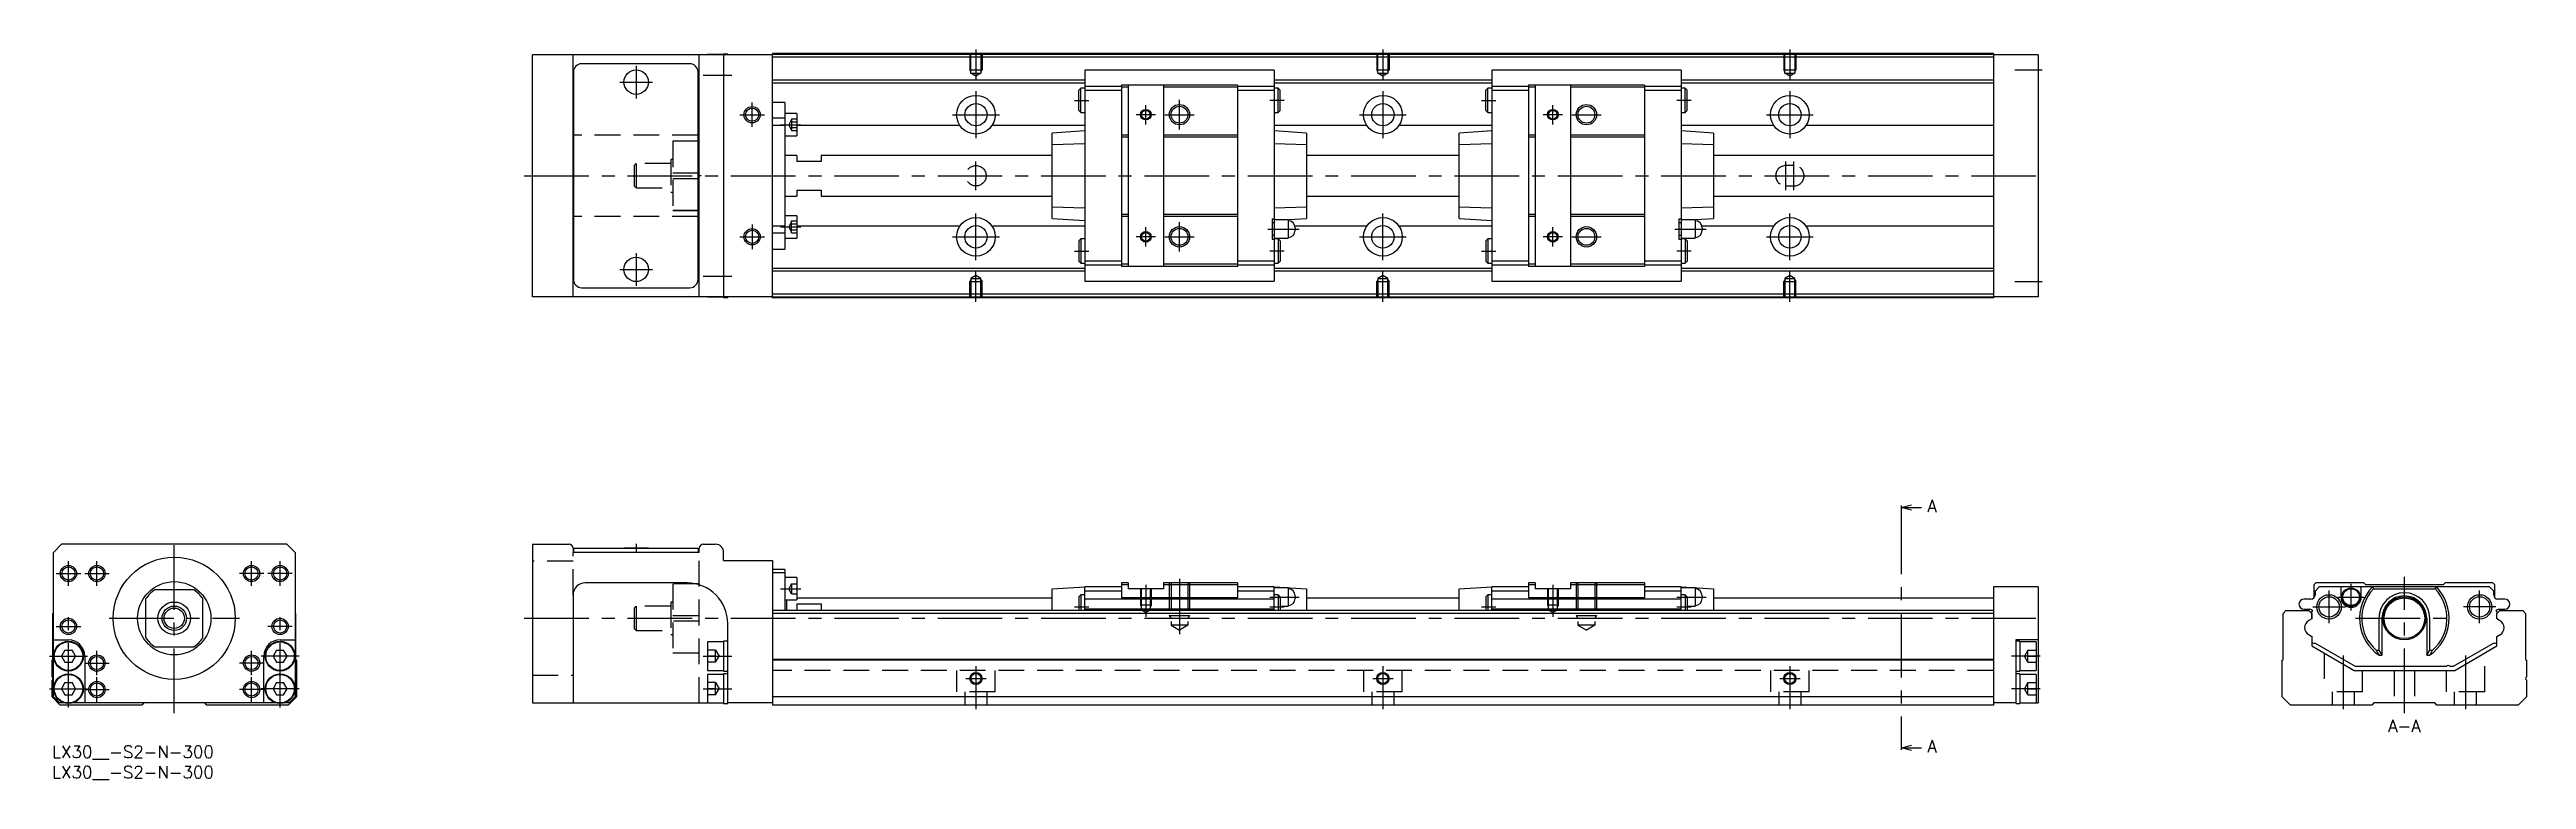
# Model space of a CAD drawing. Extents: x -1 to 608, y -8 to 171.
import ezdxf

# ---------------------------------------------------------------- set-up
doc = ezdxf.new("R2010")
doc.units = 0
doc.header["$LTSCALE"] = 0.5
doc.linetypes.add('CENTER', pattern=[50.8, 31.75, -6.35, 6.35, -6.35])
doc.linetypes.add('DASHED', pattern=[19.05, 12.7, -6.35])
for name, color, linetype in [('MSM_CENTER', 1, 'CENTER'), ('MSM_CONTINUOUS', 7, 'CONTINUOUS'), ('MSM_DASHED', 4, 'DASHED'), ('MSM_NARROW', 5, 'CONTINUOUS'), ('MSM_PART_NUMBER', 7, 'CONTINUOUS')]:
    doc.layers.add(name, color=color, linetype=linetype)
doc.styles.get("Standard").update_dxf_attribs({"font": 'txt.shx', "height": 3, "bigfont": 'bigfont.shx'})

msp = doc.modelspace()

# ---------------------------------------------------------------- linework, layer by layer
at = {"layer": 'MSM_CENTER'}
for p, q in [((227, 171), (227, 163.49)), ((327, 171), (327, 163.49)), ((427, 171), (427, 163.49)), ((143.5, 167), (143.5, 159)), ((160, 164.7), (167, 164.7)), ((482.25, 166), (489, 166)), ((139.5, 163), (147.5, 163)), ((227, 160.75), (227, 149.25)), ((251.25, 158.5), (254.75, 158.5)), ((277, 151.37), (277, 158.62)), ((302.75, 158.5), (299.25, 158.5)), ((327, 160.75), (327, 149.25)), ((351.25, 158.5), (354.75, 158.5)), ((402.75, 158.5), (399.25, 158.5)), ((427, 160.75), (427, 149.25)), ((169, 155), (175, 155)), ((172, 152), (172, 158)), ((179, 152.55), (184, 152.55)), ((221.25, 155), (232.75, 155)), ((271.11, 155), (266.39, 155)), ((268.75, 152.63), (268.75, 157.36)), ((273.38, 155), (280.62, 155)), ((321.25, 155), (332.75, 155)), ((371.11, 155), (366.39, 155)), ((368.75, 152.63), (368.75, 157.36)), ((373.38, 155), (380.62, 155)), ((421.25, 155), (432.75, 155)), ((116, 140), (490, 140)), ((227, 136.5), (227, 143.5)), ((426, 136.5), (426, 143.5)), ((428, 136.5), (428, 143.5)), ((172, 128), (172, 122)), ((227, 119.25), (227, 130.75)), ((277, 121.37), (277, 128.62)), ((327, 119.25), (327, 130.75)), ((427, 119.25), (427, 130.75)), ((169, 125), (175, 125)), ((179, 127.44), (184, 127.44)), ((221.25, 125), (232.75, 125)), ((271.11, 125), (266.39, 125)), ((268.75, 122.63), (268.75, 127.36)), ((273.38, 125), (280.62, 125)), ((298.75, 126.9), (306.45, 126.9)), ((321.25, 125), (332.75, 125)), ((371.11, 125), (366.39, 125)), ((368.75, 122.63), (368.75, 127.36)), ((373.38, 125), (380.62, 125)), ((398.75, 126.9), (406.45, 126.9)), ((421.25, 125), (432.75, 125)), ((139.5, 117), (147.5, 117)), ((143.5, 121), (143.5, 113)), ((227, 109), (227, 116.51)), ((251.25, 121.5), (254.75, 121.5)), ((302.75, 121.5), (299.25, 121.5)), ((327, 109), (327, 116.51)), ((351.25, 121.5), (354.75, 121.5)), ((402.75, 121.5), (399.25, 121.5)), ((427, 109), (427, 116.51)), ((160, 115.3), (167, 115.3)), ((482.25, 114), (489, 114)), ((454.38, 58), (454.38, 0)), ((30, 8), (30, 51.5)), ((143.5, 49.6), (143.5, 47.49)), ((4, 39.3), (4, 45.3)), ((11, 39.3), (11, 45.3)), ((49, 39.3), (49, 45.3)), ((56, 39.3), (56, 45.3)), ((1, 42.3), (7, 42.3)), ((8, 42.3), (14, 42.3)), ((52, 42.3), (46, 42.3)), ((59, 42.3), (53, 42.3)), ((179, 38.55), (184, 38.55)), ((268.75, 39.5), (268.75, 31.69)), ((277, 41), (277, 27.41)), ((368.75, 39.5), (368.75, 31.69)), ((559.5, 30.1), (559.5, 38.1)), ((564.9, 33.25), (564.9, 39.75)), ((578, 8), (578, 41.5)), ((596.5, 30.1), (596.5, 38.1)), ((4, 9.35), (4, 32.3)), ((14, 31.3), (46, 31.3)), ((56, 9.35), (56, 32.3)), ((116, 31.3), (490, 31.3)), ((251.25, 34.1), (254.75, 34.1)), ((299.25, 36.5), (306.45, 36.5)), ((299.25, 34.1), (302.75, 34.1)), ((351.25, 34.1), (354.75, 34.1)), ((399.25, 36.5), (406.45, 36.5)), ((399.25, 34.1), (402.75, 34.1)), ((555.5, 34.1), (563.5, 34.1)), ((561.65, 36.5), (568.15, 36.5)), ((566, 31.3), (590, 31.3)), ((600.5, 34.1), (592.5, 34.1)), ((1, 29.3), (7, 29.3)), ((59, 29.3), (53, 29.3)), ((-0.65, 22), (8.65, 22)), ((8, 20.3), (14, 20.3)), ((11, 17.3), (11, 23.3)), ((52, 20.3), (46, 20.3)), ((49, 17.3), (49, 23.3)), ((60.65, 22), (51.35, 22)), ((160, 22), (167, 22)), ((227, 19.5), (227, 9)), ((327, 19.5), (327, 9)), ((427, 19.5), (427, 9)), ((488.5, 22), (481.5, 22)), ((563, 22.18), (563, 9)), ((593, 22.18), (593, 9)), ((-0.65, 14), (8.65, 14)), ((8, 13.8), (14, 13.8)), ((11, 10.8), (11, 16.8)), ((52, 13.8), (46, 13.8)), ((49, 10.8), (49, 16.8)), ((60.65, 14), (51.35, 14)), ((160, 14), (167, 14)), ((224.5, 16.5), (229.5, 16.5)), ((324.5, 16.5), (329.5, 16.5)), ((424.5, 16.5), (429.5, 16.5)), ((488.5, 14), (481.5, 14))]:
    msp.add_line(p, q, dxfattribs=at)
at = {"layer": 'MSM_CONTINUOUS'}
for p, q in [((118, 110.3), (118, 169.7)), ((177, 169.7), (118, 169.7)), ((128, 110.3), (128, 169.7)), ((128.1, 165.5), (128.1, 114.5)), ((156.7, 167.5), (130.1, 167.5)), ((158.7, 114.5), (158.7, 165.5)), ((159, 110.3), (159, 169.7)), ((161, 169.75), (161, 169.7)), ((165, 169.75), (161, 169.75)), ((166, 169.9), (165, 169.9)), ((165, 169.9), (165, 110.1)), ((166, 169.9), (166, 169.7)), ((477, 170), (177, 170)), ((177, 110), (177, 170)), ((477, 169.8), (177, 169.8)), ((477, 169.1), (177, 169.1)), ((300.25, 165.9), (253.75, 165.9)), ((253.75, 165.9), (253.75, 114.1)), ((300.25, 165.9), (300.25, 114.1)), ((400.25, 165.9), (353.75, 165.9)), ((353.75, 165.9), (353.75, 114.1)), ((400.25, 165.9), (400.25, 114.1)), ((477, 170), (477, 110)), ((488, 169.7), (477, 169.7)), ((488, 169.7), (488, 110.3)), ((253.75, 163.45), (177, 163.45)), ((253.75, 162.75), (177, 162.75)), ((252.75, 161.5), (252.25, 161)), ((252.25, 156), (252.25, 161)), ((252.75, 155.5), (252.75, 161.5)), ((253.75, 161.5), (252.75, 161.5)), ((262.75, 161.95), (253.75, 161.95)), ((262.75, 160.95), (253.75, 160.95)), ((262.75, 162.25), (262.75, 117.75)), ((291.25, 162.25), (262.75, 162.25)), ((264.4, 161.75), (262.75, 161.75)), ((264.4, 162.25), (264.4, 117.75)), ((273.1, 162.25), (273.1, 117.75)), ((291.25, 161.75), (273.1, 161.75)), ((291.25, 162.25), (291.25, 117.75)), ((300.25, 161.95), (291.25, 161.95)), ((300.25, 160.95), (291.25, 160.95)), ((353.75, 163.45), (300.25, 163.45)), ((353.75, 162.75), (300.25, 162.75)), ((301.25, 161.5), (300.25, 161.5)), ((301.75, 161), (301.25, 161.5)), ((301.25, 155.5), (301.25, 161.5)), ((301.75, 156), (301.75, 161)), ((352.75, 161.5), (352.25, 161)), ((352.25, 156), (352.25, 161)), ((352.75, 155.5), (352.75, 161.5)), ((353.75, 161.5), (352.75, 161.5)), ((362.75, 161.95), (353.75, 161.95)), ((362.75, 160.95), (353.75, 160.95)), ((362.75, 162.25), (362.75, 117.75)), ((391.25, 162.25), (362.75, 162.25)), ((364.4, 161.75), (362.75, 161.75)), ((364.4, 162.25), (364.4, 117.75)), ((373.1, 162.25), (373.1, 117.75)), ((391.25, 161.75), (373.1, 161.75)), ((391.25, 162.25), (391.25, 117.75)), ((400.25, 161.95), (391.25, 161.95)), ((400.25, 160.95), (391.25, 160.95)), ((477, 163.45), (400.25, 163.45)), ((477, 162.75), (400.25, 162.75)), ((401.25, 161.5), (400.25, 161.5)), ((401.75, 161), (401.25, 161.5)), ((401.25, 155.5), (401.25, 161.5)), ((401.75, 156), (401.75, 161)), ((128, 158.2), (128.1, 158.2)), ((158.7, 158.2), (159, 158.2)), ((180, 158), (177, 158)), ((180, 154.13), (177, 154.13)), ((180, 152.38), (177, 152.38)), ((180, 158), (180, 122)), ((183, 155.3), (180, 155.3)), ((183, 155.3), (183, 149.8)), ((223.05, 152.36), (183, 152.36)), ((253.75, 152.36), (230.95, 152.36)), ((252.25, 156), (252.75, 155.5)), ((252.75, 155.5), (253.75, 155.5)), ((300.25, 155.5), (301.25, 155.5)), ((323.05, 152.36), (300.25, 152.36)), ((301.25, 155.5), (301.75, 156)), ((353.75, 152.36), (330.95, 152.36)), ((352.25, 156), (352.75, 155.5)), ((352.75, 155.5), (353.75, 155.5)), ((400.25, 155.5), (401.25, 155.5)), ((423.05, 152.36), (400.25, 152.36)), ((401.25, 155.5), (401.75, 156)), ((477, 152.36), (430.95, 152.36)), ((128.1, 150), (128, 150)), ((159, 150), (158.7, 150)), ((159, 148.5), (158.7, 148.5)), ((159, 148.47), (158.7, 148.47)), ((180, 149.8), (183, 149.8)), ((253.75, 151), (245.75, 150.47)), ((245.75, 129.53), (245.75, 150.47)), ((253.75, 147.86), (245.75, 147.6)), ((264.4, 150), (262.75, 150)), ((264.4, 149.5), (262.75, 149.5)), ((291.25, 150), (273.1, 150)), ((291.25, 149.5), (273.1, 149.5)), ((308.25, 150.47), (300.25, 151)), ((308.25, 147.6), (300.25, 147.86)), ((308.25, 150.47), (308.25, 129.53)), ((353.75, 151), (345.75, 150.47)), ((345.75, 129.53), (345.75, 150.47)), ((353.75, 147.86), (345.75, 147.6)), ((364.4, 150), (362.75, 150)), ((364.4, 149.5), (362.75, 149.5)), ((391.25, 150), (373.1, 150)), ((391.25, 149.5), (373.1, 149.5)), ((408.25, 150.47), (400.25, 151)), ((408.25, 147.6), (400.25, 147.86)), ((408.25, 150.47), (408.25, 129.53)), ((158.7, 140.72), (159, 140.72)), ((183, 145), (180, 145)), ((183, 145), (183, 143.5)), ((189, 143.5), (183, 143.5)), ((189, 145), (189, 143.5)), ((245.75, 145), (189, 145)), ((345.75, 145), (308.25, 145)), ((477, 145), (408.25, 145)), ((159, 139.28), (158.7, 139.28)), ((180, 135), (183, 135)), ((183, 136.5), (189, 136.5)), ((183, 136.5), (183, 135)), ((189, 136.5), (189, 135)), ((189, 135), (245.75, 135)), ((308.25, 135), (345.75, 135)), ((408.25, 135), (477, 135)), ((128.1, 130), (128, 130)), ((159, 131.53), (158.7, 131.53)), ((159, 131.5), (158.7, 131.5)), ((159, 130), (158.7, 130)), ((183, 130.19), (180, 130.19)), ((183, 130.19), (183, 124.69)), ((245.75, 132.4), (253.75, 132.14)), ((245.75, 129.53), (253.75, 129)), ((264.4, 130.5), (262.75, 130.5)), ((264.4, 130), (262.75, 130)), ((291.25, 130.5), (273.1, 130.5)), ((291.25, 130), (273.1, 130)), ((299.75, 129.4), (299.75, 124.4)), ((299.75, 129.4), (300.25, 129.4)), ((300.25, 128.4), (299.75, 128.4)), ((300.25, 132.14), (308.25, 132.4)), ((303.7, 129.15), (300.25, 129.15)), ((302.51, 129.15), (308.25, 129.53)), ((303.7, 129.15), (303.7, 124.65)), ((345.75, 132.4), (353.75, 132.14)), ((345.75, 129.53), (353.75, 129)), ((364.4, 130.5), (362.75, 130.5)), ((364.4, 130), (362.75, 130)), ((391.25, 130.5), (373.1, 130.5)), ((391.25, 130), (373.1, 130)), ((399.75, 129.4), (399.75, 124.4)), ((399.75, 129.4), (400.25, 129.4)), ((400.25, 128.4), (399.75, 128.4)), ((400.25, 132.14), (408.25, 132.4)), ((403.7, 129.15), (400.25, 129.15)), ((402.51, 129.15), (408.25, 129.53)), ((403.7, 129.15), (403.7, 124.65)), ((128.1, 121.8), (128, 121.8)), ((159, 121.8), (158.7, 121.8)), ((180, 127.62), (177, 127.62)), ((180, 125.87), (177, 125.87)), ((177, 122), (180, 122)), ((180, 124.69), (183, 124.69)), ((223.05, 127.64), (183, 127.64)), ((253.75, 127.64), (230.95, 127.64)), ((252.75, 124.5), (252.25, 124)), ((252.25, 124), (252.25, 119)), ((253.75, 124.5), (252.75, 124.5)), ((252.75, 124.5), (252.75, 118.5)), ((299.75, 125.4), (300.25, 125.4)), ((299.75, 124.4), (300.25, 124.4)), ((300.25, 124.65), (303.7, 124.65)), ((301.25, 124.5), (300.25, 124.5)), ((301.25, 124.5), (301.25, 118.5)), ((301.75, 124), (301.25, 124.5)), ((301.75, 124), (301.75, 119)), ((323.05, 127.64), (305.39, 127.64)), ((305.45, 127.2), (305.45, 126.6)), ((353.75, 127.64), (330.95, 127.64)), ((352.75, 124.5), (352.25, 124)), ((352.25, 124), (352.25, 119)), ((353.75, 124.5), (352.75, 124.5)), ((352.75, 124.5), (352.75, 118.5)), ((399.75, 125.4), (400.25, 125.4)), ((399.75, 124.4), (400.25, 124.4)), ((400.25, 124.65), (403.7, 124.65)), ((401.25, 124.5), (400.25, 124.5)), ((401.25, 124.5), (401.25, 118.5)), ((401.75, 124), (401.25, 124.5)), ((401.75, 124), (401.75, 119)), ((423.05, 127.64), (405.39, 127.64)), ((405.45, 127.2), (405.45, 126.6)), ((477, 127.64), (430.95, 127.64)), ((253.75, 117.25), (177, 117.25)), ((253.75, 116.55), (177, 116.55)), ((252.25, 119), (252.75, 118.5)), ((252.75, 118.5), (253.75, 118.5)), ((262.75, 119.05), (253.75, 119.05)), ((262.75, 118.05), (253.75, 118.05)), ((264.4, 118.25), (262.75, 118.25)), ((291.25, 117.75), (262.75, 117.75)), ((291.25, 118.25), (273.1, 118.25)), ((300.25, 119.05), (291.25, 119.05)), ((300.25, 118.05), (291.25, 118.05)), ((300.25, 118.5), (301.25, 118.5)), ((353.75, 117.25), (300.25, 117.25)), ((353.75, 116.55), (300.25, 116.55)), ((301.25, 118.5), (301.75, 119)), ((352.25, 119), (352.75, 118.5)), ((352.75, 118.5), (353.75, 118.5)), ((362.75, 119.05), (353.75, 119.05)), ((362.75, 118.05), (353.75, 118.05)), ((364.4, 118.25), (362.75, 118.25)), ((391.25, 117.75), (362.75, 117.75)), ((391.25, 118.25), (373.1, 118.25)), ((400.25, 119.05), (391.25, 119.05)), ((400.25, 118.05), (391.25, 118.05)), ((400.25, 118.5), (401.25, 118.5)), ((477, 117.25), (400.25, 117.25)), ((477, 116.55), (400.25, 116.55)), ((401.25, 118.5), (401.75, 119)), ((177, 110.3), (118, 110.3)), ((130.1, 112.5), (156.7, 112.5)), ((161, 110.3), (161, 110.25)), ((161, 110.25), (165, 110.25)), ((165, 110.1), (166, 110.1)), ((166, 110.3), (166, 110.1)), ((477, 110.9), (177, 110.9)), ((477, 110.2), (177, 110.2)), ((477, 110), (177, 110)), ((253.75, 114.1), (300.25, 114.1)), ((353.75, 114.1), (400.25, 114.1)), ((488, 110.3), (477, 110.3)), ((454.38, 58.5), (456.88, 59.17)), ((454.38, 59), (454.38, 58)), ((456.88, 57.83), (454.38, 58.5)), ((454.38, 58.5), (459.38, 58.5)), ((2.3, 49.5), (0.3, 47.5)), ((57.7, 49.5), (2.3, 49.5)), ((59.7, 47.5), (57.7, 49.5)), ((118, 49.5), (118, 10.5)), ((118, 49.5), (127, 49.5)), ((160, 49.5), (163, 49.5)), ((0.3, 12), (0.3, 47.5)), ((59.7, 47.5), (59.7, 12)), ((128, 48.5), (128, 47.5)), ((159, 47.5), (128, 47.5)), ((128.1, 48.5), (128.1, 47.5)), ((128.1, 48.5), (158.7, 48.5)), ((140.5, 48.6), (146.5, 48.6)), ((140.5, 48.6), (140.5, 48.5)), ((146.5, 48.5), (146.5, 48.6)), ((158.7, 48.5), (158.7, 47.5)), ((159, 47.5), (159, 48.5)), ((165, 45.5), (165, 47.5)), ((165, 45.5), (177, 45.5)), ((177, 45.5), (177, 10)), ((180, 43.3), (177, 43.3)), ((180, 43.3), (180, 33.2)), ((34.82, 38.3), (25.18, 38.3)), ((128, 37), (128, 10.5)), ((156, 40), (131, 40)), ((180, 42.45), (177, 42.45)), ((183, 41.3), (180, 41.3)), ((183, 41.3), (183, 35.8)), ((245.75, 38.5), (253.75, 39)), ((245.75, 33.2), (245.75, 38.5)), ((252.75, 37.1), (252.25, 36.6)), ((252.25, 36.6), (252.25, 33.2)), ((253.75, 37.1), (252.75, 37.1)), ((252.75, 37.1), (252.75, 33.2)), ((262.75, 39), (253.75, 39)), ((253.75, 33.2), (253.75, 39)), ((262.75, 38), (253.75, 38)), ((262.75, 40), (262.75, 36.29)), ((264.4, 40), (262.75, 40)), ((264.4, 39.5), (262.75, 39.5)), ((264.4, 40), (264.4, 38.5)), ((273.1, 38.5), (264.4, 38.5)), ((273.1, 40), (273.1, 38.5)), ((291.25, 40), (273.1, 40)), ((291.25, 39.5), (273.1, 39.5)), ((291.25, 40), (291.25, 36.29)), ((300.25, 39), (291.25, 39)), ((300.25, 38), (291.25, 38)), ((300.25, 39), (308.25, 38.5)), ((300.25, 33.2), (300.25, 39)), ((303.7, 38.75), (300.25, 38.75)), ((301.25, 37.1), (300.25, 37.1)), ((301.75, 36.6), (301.25, 37.1)), ((301.25, 37.1), (301.25, 33.2)), ((301.75, 36.6), (301.75, 33.2)), ((303.7, 38.75), (303.7, 34.25)), ((305.45, 36.8), (305.45, 36.2)), ((308.25, 38.5), (308.25, 33.2)), ((345.75, 38.5), (353.75, 39)), ((345.75, 33.2), (345.75, 38.5)), ((352.75, 37.1), (352.25, 36.6)), ((352.25, 36.6), (352.25, 33.2)), ((353.75, 37.1), (352.75, 37.1)), ((352.75, 37.1), (352.75, 33.2)), ((362.75, 39), (353.75, 39)), ((353.75, 33.2), (353.75, 39)), ((362.75, 38), (353.75, 38)), ((362.75, 40), (362.75, 36.29)), ((364.4, 40), (362.75, 40)), ((364.4, 39.5), (362.75, 39.5)), ((364.4, 40), (364.4, 38.5)), ((373.1, 38.5), (364.4, 38.5)), ((373.1, 40), (373.1, 38.5)), ((391.25, 40), (373.1, 40)), ((391.25, 39.5), (373.1, 39.5)), ((391.25, 40), (391.25, 36.29)), ((400.25, 39), (391.25, 39)), ((400.25, 38), (391.25, 38)), ((400.25, 39), (408.25, 38.5)), ((400.25, 33.2), (400.25, 39)), ((403.7, 38.75), (400.25, 38.75)), ((401.25, 37.1), (400.25, 37.1)), ((401.75, 36.6), (401.25, 37.1)), ((401.25, 37.1), (401.25, 33.2)), ((401.75, 36.6), (401.75, 33.2)), ((403.7, 38.75), (403.7, 34.25)), ((405.45, 36.8), (405.45, 36.2)), ((408.25, 38.5), (408.25, 33.2)), ((477, 39), (477, 10)), ((488, 39), (477, 39)), ((488, 39), (488, 10.5)), ((556.25, 40), (555.75, 39.5)), ((555.75, 39.5), (555.75, 36.29)), ((557.05, 39), (556.05, 38)), ((556.05, 38), (556.05, 37)), ((568, 40), (556.25, 40)), ((598.95, 39), (557.05, 39)), ((562.4, 39), (562.4, 36.5)), ((567.4, 36.5), (567.4, 39)), ((568.5, 39.5), (568, 40)), ((587.5, 39.5), (568.5, 39.5)), ((570.14, 39), (570.4, 38.5)), ((570.4, 38.5), (585.6, 38.5)), ((585.6, 38.5), (585.86, 39)), ((588, 40), (587.5, 39.5)), ((599.75, 40), (588, 40)), ((599.95, 38), (598.95, 39)), ((600.25, 39.5), (599.75, 40)), ((599.95, 37), (599.95, 38)), ((600.25, 36.29), (600.25, 39.5)), ((0.2, 32.5), (0.3, 32.6)), ((0.2, 21.2), (0.2, 32.5)), ((23, 26.48), (23, 36.12)), ((37, 26.48), (37, 36.12)), ((59.7, 32.6), (59.8, 32.5)), ((59.8, 32.5), (59.8, 21.2)), ((477, 33.2), (177, 33.2)), ((477, 32.5), (177, 32.5)), ((180, 35.8), (183, 35.8)), ((180.5, 33.2), (180.5, 35.8)), ((183, 36.3), (245.75, 36.3)), ((183, 34.87), (189, 34.87)), ((183, 34.87), (183, 33.2)), ((189, 34.87), (189, 33.2)), ((300.25, 36), (253.75, 36)), ((300.25, 33.5), (253.75, 33.5)), ((291.25, 36.29), (262.75, 36.29)), ((301.75, 34.25), (303.7, 34.25)), ((308.25, 36.3), (345.75, 36.3)), ((400.25, 36), (353.75, 36)), ((400.25, 33.5), (353.75, 33.5)), ((391.25, 36.29), (362.75, 36.29)), ((401.75, 34.25), (403.7, 34.25)), ((408.25, 36.3), (477, 36.3)), ((548.2, 32.5), (548.9, 33.2)), ((548.2, 21.2), (548.2, 32.5)), ((548.9, 33.2), (554.55, 33.2)), ((555.05, 36), (553.35, 36)), ((553.35, 33.5), (554.75, 33.5)), ((555.25, 31.15), (554.5, 30.72)), ((554.55, 33.2), (555.25, 32.5)), ((555.2, 32.55), (555.2, 32.7)), ((555.2, 32.7), (555.2, 32.55)), ((555.25, 32.5), (555.2, 32.55)), ((555.25, 31.15), (555.25, 32.5)), ((555.25, 32.5), (555.25, 31.15)), ((571.74, 31.3), (571.74, 23.45)), ((572.5, 31.3), (572.5, 22.2)), ((583.5, 31.3), (583.5, 22.2)), ((584.26, 23.45), (584.26, 31.3)), ((600.75, 32.5), (601.45, 33.2)), ((600.75, 32.5), (600.8, 32.55)), ((600.75, 31.15), (600.75, 32.5)), ((600.75, 31.15), (600.75, 32.5)), ((601.4, 30.78), (600.75, 31.15)), ((601.4, 30.78), (600.75, 31.15)), ((600.8, 32.7), (600.8, 32.55)), ((600.8, 32.55), (600.8, 32.7)), ((602.65, 36), (600.95, 36)), ((601.25, 33.5), (602.65, 33.5)), ((601.45, 33.2), (607.1, 33.2)), ((607.1, 33.2), (607.8, 32.5)), ((607.8, 32.5), (607.8, 21.2)), ((0.3, 26), (4, 26)), ((56, 26), (59.7, 26)), ((165, 25.5), (161, 25.5)), ((161, 25.5), (161, 18.5)), ((166, 25.65), (165, 25.65)), ((165, 25.65), (165, 18.35)), ((166, 10.35), (166, 30)), ((488, 26), (482.5, 26)), ((482.5, 26), (482.5, 10.35)), ((483.5, 25.65), (482.5, 25.65)), ((483.5, 25.65), (483.5, 18.35)), ((487.5, 25.5), (483.5, 25.5)), ((487.5, 25.5), (487.5, 18.5)), ((554.6, 27.22), (555.25, 26.85)), ((555.25, 26.85), (555.25, 24.5)), ((555.25, 24.5), (565.64, 18.5)), ((555.7, 25.16), (556.1, 25.16)), ((556.1, 25.16), (565.91, 19.5)), ((590.09, 19.5), (599.9, 25.16)), ((590.36, 18.5), (600.75, 24.5)), ((599.9, 25.16), (600.3, 25.16)), ((600.75, 26.85), (601.5, 27.28)), ((600.75, 26.85), (601.5, 27.28)), ((600.75, 25.45), (600.75, 26.85)), ((600.75, 24.5), (600.75, 26.85)), ((0, 21), (0.2, 21.2)), ((0, 16.9), (0, 21)), ((3.13, 23.5), (2.27, 22)), ((2.27, 22), (3.13, 20.5)), ((3.13, 23.5), (4.87, 23.5)), ((3.13, 20.5), (4.87, 20.5)), ((5.73, 22), (4.87, 23.5)), ((4.87, 20.5), (5.73, 22)), ((8, 22), (8, 10.5)), ((25.18, 24.3), (34.82, 24.3)), ((52, 10.5), (52, 22)), ((55.13, 23.5), (54.27, 22)), ((54.27, 22), (55.13, 20.5)), ((55.13, 23.5), (56.87, 23.5)), ((55.13, 20.5), (56.87, 20.5)), ((57.73, 22), (56.87, 23.5)), ((56.87, 20.5), (57.73, 22)), ((59.8, 21.2), (60, 21)), ((60, 21), (60, 12)), ((161, 18.5), (165, 18.5)), ((165, 18.35), (166, 18.35)), ((477, 21.2), (177, 21.2)), ((477, 21), (177, 21)), ((482.5, 18.35), (483.5, 18.35)), ((483.5, 18.5), (487.5, 18.5)), ((548, 21), (548.2, 21.2)), ((548, 12), (548, 21)), ((565.64, 18.5), (590.36, 18.5)), ((565.91, 19.5), (588.35, 19.5)), ((571.07, 23.45), (571.74, 23.45)), ((571.74, 23.45), (572.5, 22.2)), ((571.82, 22.2), (572.5, 22.2)), ((583.5, 22.2), (584.26, 23.45)), ((583.5, 22.2), (584.18, 22.2)), ((584.26, 23.45), (584.93, 23.45)), ((589.15, 19.5), (590.09, 19.5)), ((607.8, 21.2), (608, 21)), ((608, 21), (608, 16.9)), ((0, 12), (0, 16.1)), ((3.13, 15.5), (2.27, 14)), ((2.27, 14), (3.13, 12.5)), ((3.13, 15.5), (4.87, 15.5)), ((3.13, 12.5), (4.87, 12.5)), ((5.73, 14), (4.87, 15.5)), ((4.87, 12.5), (5.73, 14)), ((55.13, 15.5), (54.27, 14)), ((54.27, 14), (55.13, 12.5)), ((55.13, 15.5), (56.87, 15.5)), ((55.13, 12.5), (56.87, 12.5)), ((57.73, 14), (56.87, 15.5)), ((56.87, 12.5), (57.73, 14)), ((165, 17.5), (161, 17.5)), ((161, 17.5), (161, 10.5)), ((166, 17.65), (165, 17.65)), ((165, 17.65), (165, 10.35)), ((483.5, 17.65), (482.5, 17.65)), ((483.5, 17.65), (483.5, 10.35)), ((487.5, 17.5), (483.5, 17.5)), ((487.5, 17.5), (487.5, 10.5)), ((608, 16.1), (608, 12)), ((2, 10), (0, 12)), ((1.8, 10.5), (0.3, 12)), ((2.96, 10.5), (1.8, 10.5)), ((22, 10), (2, 10)), ((54.96, 10.5), (5.04, 10.5)), ((22.5, 10.5), (22, 10)), ((38, 10), (37.5, 10.5)), ((58, 10), (38, 10)), ((58.2, 10.5), (57.04, 10.5)), ((60, 12), (58, 10)), ((59.7, 12), (58.2, 10.5)), ((118, 10.5), (165, 10.5)), ((165, 10.35), (166, 10.35)), ((177, 10.5), (166, 10.5)), ((477, 12), (177, 12)), ((477, 10), (177, 10)), ((482.5, 10.5), (477, 10.5)), ((482.5, 10.35), (483.5, 10.35)), ((483.5, 10.5), (488, 10.5)), ((550, 10), (548, 12)), ((570, 10), (550, 10)), ((570.5, 10.5), (570, 10)), ((585.5, 10.5), (570.5, 10.5)), ((586, 10), (585.5, 10.5)), ((606, 10), (586, 10)), ((608, 12), (606, 10)), ((454.38, -0.5), (456.88, 0.17)), ((454.38, 0), (454.38, -1)), ((456.88, -1.17), (454.38, -0.5)), ((454.38, -0.5), (459.38, -0.5))]:
    msp.add_line(p, q, dxfattribs=at)
for centre, radius in [((143.5, 163), 3), ((227, 155), 4.75), ((327, 155), 4.75), ((427, 155), 4.75), ((172, 155), 1.62), ((227, 155), 2.75), ((268.75, 155), 1.06), ((268.75, 155), 1.06), ((277, 155), 2.07), ((277, 155), 2.07), ((327, 155), 2.75), ((368.75, 155), 1.06), ((368.75, 155), 1.06), ((377, 155), 2.07), ((377, 155), 2.07), ((427, 155), 2.75), ((227, 125), 4.75), ((327, 125), 4.75), ((427, 125), 4.75), ((172, 125), 1.62), ((227, 125), 2.75), ((268.75, 125), 1.06), ((268.75, 125), 1.06), ((277, 125), 2.07), ((277, 125), 2.07), ((327, 125), 2.75), ((368.75, 125), 1.06), ((368.75, 125), 1.06), ((377, 125), 2.07), ((377, 125), 2.07), ((427, 125), 2.75), ((143.5, 117), 3), ((4, 42.3), 1.62), ((11, 42.3), 1.62), ((30, 31.3), 15), ((49, 42.3), 1.62), ((56, 42.3), 1.62), ((30, 31.3), 9), ((559.5, 34.1), 3), ((559.5, 34.1), 2.5), ((564.9, 36.5), 2.25), ((564.9, 36.5), 2.05), ((578, 31.3), 5.3), ((596.5, 34.1), 3), ((596.5, 34.1), 2.5), ((4, 29.3), 1.62), ((30, 31.3), 4), ((30, 31.3), 3), ((30, 31.3), 2.5), ((56, 29.3), 1.62), ((578, 31.3), 5), ((4, 22), 3.65), ((4, 22), 3.5), ((56, 22), 3.65), ((56, 22), 3.5), ((11, 20.3), 1.62), ((49, 20.3), 1.62), ((4, 14), 3.65), ((4, 14), 3.5), ((11, 13.8), 1.62), ((49, 13.8), 1.62), ((56, 14), 3.65), ((56, 14), 3.5), ((227, 16.5), 1.23), ((327, 16.5), 1.23), ((427, 16.5), 1.23)]:
    msp.add_circle(centre, radius, dxfattribs=at)
for centre, radius, start, end in [((130.1, 165.5), 2, 90, 180), ((156.7, 165.5), 2, 0, 90), ((303.7, 127.2), 1.75, 0, 90), ((403.7, 127.2), 1.75, 0, 90), ((303.7, 126.6), 1.75, 270, 0), ((403.7, 126.6), 1.75, 270, 0), ((130.1, 114.5), 2, 180, 270), ((156.7, 114.5), 2, 270, 0), ((127, 48.5), 1, 0, 90), ((160, 48.5), 1, 90, 180), ((163, 47.5), 2, 0, 90), ((30, 31.3), 8.5, 124.56032, 145.43968), ((30, 31.3), 8.5, 34.56032, 55.43968), ((131, 37), 3, 90, 180), ((156, 30), 10, 0, 90), ((303.7, 36.8), 1.75, 0, 90), ((403.7, 36.8), 1.75, 0, 90), ((555.05, 37), 1, 270, 0), ((578, 31.3), 11, 135.573, 235.81959), ((578, 31.3), 10.47, 136.57129, 228.55525), ((578, 31.3), 6.26, 0, 180), ((578, 31.3), 5.5, 0, 180), ((578, 31.3), 11, 304.18041, 44.427), ((578, 31.3), 10.47, 311.44475, 43.42871), ((600.95, 37), 1, 180, 270), ((303.7, 36.2), 1.75, 270, 0), ((403.7, 36.2), 1.75, 270, 0), ((553.35, 34.75), 1.25, 90, 270), ((555.65, 28.85), 2.2, 121.45533, 176.01903), ((554.75, 32.5), 1, 41.23398, 90), ((555.7, 32.7), 0.5, 113.32535, 180), ((564.9, 36.5), 2.5, 180, 0), ((601.25, 32.5), 1, 90, 138.76602), ((600.3, 32.7), 0.5, 0, 66.67465), ((600.35, 28.85), 2.2, 3.98097, 61.45517), ((602.65, 34.75), 1.25, 270, 90), ((4, 22), 4, 0, 90), ((30, 31.3), 8.5, 214.56032, 235.43968), ((30, 31.3), 8.5, 304.56032, 325.43968), ((56, 22), 4, 90, 180), ((555.65, 29.15), 2.2, 183.98097, 241.45517), ((555.7, 25.66), 0.5, 205.84193, 270), ((600.3, 25.66), 0.5, 270, 334.15807), ((600.35, 29.15), 2.2, 301.45533, 356.01903), ((600.35, 29.15), 2.2, 301.45533, 356.01903), ((579, 27.35), 8.83, 206.14749, 215.62533), ((577, 27.35), 8.84, 324.37545, 333.85173), ((588.75, 19.2), 0.5, 36.8699, 143.1301), ((-0.3, 16.5), 0.5, 306.8699, 53.1301), ((608.3, 16.5), 0.5, 126.8699, 233.1301), ((2.3, 12.5), 2, 216.8699, 233.1301), ((57.7, 12.5), 2, 306.8699, 323.1301)]:
    msp.add_arc(centre, radius, start, end, dxfattribs=at)
at = {"layer": 'MSM_DASHED'}
for p, q in [((225.5, 170), (225.5, 166)), ((225.77, 165.53), (225.5, 166)), ((225.5, 166), (228.5, 166)), ((225.77, 165.2), (225.77, 170)), ((225.77, 165.2), (228.23, 165.2)), ((227, 164.49), (225.77, 165.2)), ((228.23, 165.2), (227, 164.49)), ((228.23, 170), (228.23, 165.2)), ((228.23, 165.53), (228.5, 166)), ((228.5, 170), (228.5, 166)), ((325.5, 170), (325.5, 166)), ((325.77, 165.53), (325.5, 166)), ((325.5, 166), (328.5, 166)), ((325.77, 165.2), (325.77, 170)), ((325.77, 165.2), (328.23, 165.2)), ((327, 164.49), (325.77, 165.2)), ((328.23, 165.2), (327, 164.49)), ((328.23, 170), (328.23, 165.2)), ((328.23, 165.53), (328.5, 166)), ((328.5, 170), (328.5, 166)), ((425.5, 170), (425.5, 166)), ((425.77, 165.53), (425.5, 166)), ((425.5, 166), (428.5, 166)), ((425.77, 165.2), (425.77, 170)), ((425.77, 165.2), (428.23, 165.2)), ((427, 164.49), (425.77, 165.2)), ((428.23, 165.2), (427, 164.49)), ((428.23, 170), (428.23, 165.2)), ((428.23, 165.53), (428.5, 166)), ((428.5, 170), (428.5, 166)), ((181.7, 153.8), (180.98, 152.55)), ((181.7, 151.3), (180.98, 152.55)), ((181.7, 154), (183, 154)), ((181.7, 154), (181.7, 151.11)), ((181.7, 153.28), (183, 153.28)), ((158.7, 150), (128.1, 150)), ((152.5, 148.5), (152.5, 131.5)), ((158.7, 148.5), (152.5, 148.5)), ((158.7, 148.47), (152.5, 148.47)), ((181.7, 151.83), (183, 151.83)), ((181.7, 151.11), (183, 151.11)), ((143.5, 143), (143, 142.5)), ((143, 142.5), (143, 137.5)), ((143.5, 143), (143.5, 137)), ((152, 143), (143.5, 143)), ((152, 144), (152, 136)), ((152.5, 144), (152, 144)), ((152.5, 140.72), (158.7, 140.72)), ((159.5, 140), (159, 140)), ((428, 142.5), (426, 142.5)), ((143, 137.5), (143.5, 137)), ((143.5, 137), (152, 137)), ((152, 136), (152.5, 136)), ((158.7, 139.28), (152.5, 139.28)), ((426, 137.5), (428, 137.5)), ((158.7, 130), (128.1, 130)), ((152.5, 131.53), (158.7, 131.53)), ((152.5, 131.5), (158.7, 131.5)), ((181.7, 128.69), (180.98, 127.44)), ((181.7, 128.89), (183, 128.89)), ((181.7, 126), (181.7, 128.89)), ((181.7, 128.17), (183, 128.17)), ((181.7, 126.19), (180.98, 127.44)), ((181.7, 126.72), (183, 126.72)), ((181.7, 126), (183, 126)), ((225.77, 114.47), (225.5, 114)), ((225.5, 110), (225.5, 114)), ((225.5, 114), (228.5, 114)), ((227, 115.51), (225.77, 114.8)), ((225.77, 114.8), (225.77, 110)), ((225.77, 114.8), (228.23, 114.8)), ((228.23, 114.8), (227, 115.51)), ((228.23, 110), (228.23, 114.8)), ((228.23, 114.47), (228.5, 114)), ((228.5, 110), (228.5, 114)), ((325.77, 114.47), (325.5, 114)), ((325.5, 110), (325.5, 114)), ((325.5, 114), (328.5, 114)), ((327, 115.51), (325.77, 114.8)), ((325.77, 114.8), (325.77, 110)), ((325.77, 114.8), (328.23, 114.8)), ((328.23, 114.8), (327, 115.51)), ((328.23, 110), (328.23, 114.8)), ((328.23, 114.47), (328.5, 114)), ((328.5, 110), (328.5, 114)), ((425.77, 114.47), (425.5, 114)), ((425.5, 110), (425.5, 114)), ((425.5, 114), (428.5, 114)), ((427, 115.51), (425.77, 114.8)), ((425.77, 114.8), (425.77, 110)), ((425.77, 114.8), (428.23, 114.8)), ((428.23, 114.8), (427, 115.51)), ((428.23, 110), (428.23, 114.8)), ((428.23, 114.47), (428.5, 114)), ((428.5, 110), (428.5, 114)), ((128, 45.3), (118, 45.3)), ((128, 37), (128, 47.5)), ((159, 10.5), (159, 47.5)), ((152.5, 39.8), (152.5, 22.8)), ((159, 39.8), (152.5, 39.8)), ((159, 39.77), (152.5, 39.77)), ((181.7, 39.8), (180.98, 38.55)), ((181.7, 37.3), (180.98, 38.55)), ((181.7, 39.8), (183, 39.8)), ((181.7, 39.8), (181.7, 37.3)), ((181.7, 38.55), (183, 38.55)), ((181.7, 37.3), (183, 37.3)), ((267.45, 38.5), (267.45, 34.5)), ((267.69, 33.3), (267.69, 38.5)), ((269.81, 38.5), (269.81, 33.3)), ((270.05, 38.5), (270.05, 34.5)), ((274.5, 40), (274.5, 32)), ((274.93, 40), (274.93, 29.6)), ((279.07, 40), (279.07, 29.6)), ((279.5, 40), (279.5, 32)), ((367.45, 38.5), (367.45, 34.5)), ((367.69, 33.3), (367.69, 38.5)), ((369.81, 38.5), (369.81, 33.3)), ((370.05, 38.5), (370.05, 34.5)), ((374.5, 40), (374.5, 32)), ((374.93, 40), (374.93, 29.6)), ((379.07, 40), (379.07, 29.6)), ((379.5, 40), (379.5, 32)), ((143.5, 34.3), (143, 33.8)), ((143, 33.8), (143, 28.8)), ((143.5, 34.3), (143.5, 28.3)), ((152, 34.3), (143.5, 34.3)), ((152, 35.3), (152, 27.3)), ((152.5, 35.3), (152, 35.3)), ((152.5, 32.02), (159, 32.02)), ((159, 30.58), (152.5, 30.58)), ((270.05, 34.5), (267.45, 34.5)), ((267.45, 34.5), (267.69, 34.08)), ((268.75, 32.69), (267.69, 33.3)), ((267.69, 33.3), (269.81, 33.3)), ((269.81, 33.3), (268.75, 32.69)), ((270.05, 34.5), (269.81, 34.08)), ((274.5, 32), (279.5, 32)), ((274.5, 32), (274.93, 31.25)), ((279.5, 32), (279.07, 31.25)), ((370.05, 34.5), (367.45, 34.5)), ((367.45, 34.5), (367.69, 34.08)), ((368.75, 32.69), (367.69, 33.3)), ((367.69, 33.3), (369.81, 33.3)), ((369.81, 33.3), (368.75, 32.69)), ((370.05, 34.5), (369.81, 34.08)), ((374.5, 32), (379.5, 32)), ((374.5, 32), (374.93, 31.25)), ((379.5, 32), (379.07, 31.25)), ((143, 28.8), (143.5, 28.3)), ((143.5, 28.3), (152, 28.3)), ((152, 27.3), (152.5, 27.3)), ((279.07, 29.6), (274.93, 29.6)), ((274.93, 29.6), (277, 28.41)), ((279.07, 29.6), (277, 28.41)), ((379.07, 29.6), (374.93, 29.6)), ((374.93, 29.6), (377, 28.41)), ((379.07, 29.6), (377, 28.41)), ((152.5, 22.83), (159, 22.83)), ((152.5, 22.8), (159, 22.8)), ((163, 23.5), (161, 23.5)), ((163, 22), (161, 22)), ((163, 20.5), (161, 20.5)), ((163, 20.5), (163, 23.5)), ((163, 23.5), (163.87, 22)), ((163, 20.5), (163.87, 22)), ((477, 18.5), (177, 18.5)), ((222.25, 18.5), (222.25, 13.2)), ((231.75, 13.2), (231.75, 18.5)), ((322.25, 18.5), (322.25, 13.2)), ((331.75, 13.2), (331.75, 18.5)), ((422.25, 18.5), (422.25, 13.2)), ((431.75, 13.2), (431.75, 18.5)), ((485.5, 23.5), (484.63, 22)), ((485.5, 20.5), (484.63, 22)), ((485.5, 20.5), (485.5, 23.5)), ((485.5, 23.5), (487.5, 23.5)), ((485.5, 22), (487.5, 22)), ((485.5, 20.5), (487.5, 20.5)), ((558.25, 22.77), (558.25, 13.2)), ((567.75, 13.2), (567.75, 18.5)), ((575.5, 18.5), (575.5, 10.5)), ((580.5, 18.5), (580.5, 10.5)), ((588.25, 18.5), (588.25, 13.2)), ((597.75, 13.2), (597.75, 22.77)), ((118, 17.3), (128, 17.3)), ((163, 15.5), (161, 15.5)), ((163, 14), (161, 14)), ((163, 12.5), (161, 12.5)), ((163, 12.5), (163, 15.5)), ((163, 15.5), (163.87, 14)), ((163, 12.5), (163.87, 14)), ((231.75, 13.2), (222.25, 13.2)), ((224.25, 13.2), (224.25, 10)), ((229.75, 10), (229.75, 13.2)), ((331.75, 13.2), (322.25, 13.2)), ((324.25, 13.2), (324.25, 10)), ((329.75, 10), (329.75, 13.2)), ((431.75, 13.2), (422.25, 13.2)), ((424.25, 13.2), (424.25, 10)), ((429.75, 10), (429.75, 13.2)), ((485.5, 15.5), (484.63, 14)), ((485.5, 12.5), (484.63, 14)), ((485.5, 12.5), (485.5, 15.5)), ((485.5, 15.5), (487.5, 15.5)), ((485.5, 14), (487.5, 14)), ((485.5, 12.5), (487.5, 12.5)), ((567.75, 13.2), (558.25, 13.2)), ((560.25, 13.2), (560.25, 10)), ((565.75, 10), (565.75, 13.2)), ((597.75, 13.2), (588.25, 13.2)), ((590.25, 13.2), (590.25, 10)), ((595.75, 10), (595.75, 13.2))]:
    msp.add_line(p, q, dxfattribs=at)
msp.add_circle((227, 140), 2.5, dxfattribs=at)
for centre, start, end in [((426, 140), 90, 270), ((428, 140), 270, 90)]:
    msp.add_arc(centre, 2.5, start, end, dxfattribs=at)
at = {"layer": 'MSM_NARROW'}
for centre, radius in [((172, 155), 2), ((268.75, 155), 1.3), ((277, 155), 2.5), ((368.75, 155), 1.3), ((377, 155), 2.5), ((172, 125), 2), ((268.75, 125), 1.3), ((277, 125), 2.5), ((368.75, 125), 1.3), ((377, 125), 2.5), ((4, 42.3), 2), ((11, 42.3), 2), ((49, 42.3), 2), ((56, 42.3), 2), ((4, 29.3), 2), ((56, 29.3), 2), ((11, 20.3), 2), ((49, 20.3), 2), ((11, 13.8), 2), ((49, 13.8), 2), ((227, 16.5), 1.5), ((327, 16.5), 1.5), ((427, 16.5), 1.5)]:
    msp.add_circle(centre, radius, dxfattribs=at)

# ---------------------------------------------------------------- texts
at = {"layer": 'MSM_PART_NUMBER'}
for s, p in [('A', (460.79, 57.37)), ('A-A', (574.01, 3.36)), ('LX30__-S2-N-300', (0, -3)), ('A', (460.79, -1.63)), ('LX30__-S2-N-300', (0, -8))]:
    msp.add_text(s, height=3, dxfattribs=at).set_placement(p)

doc.saveas('drawing.dxf')
